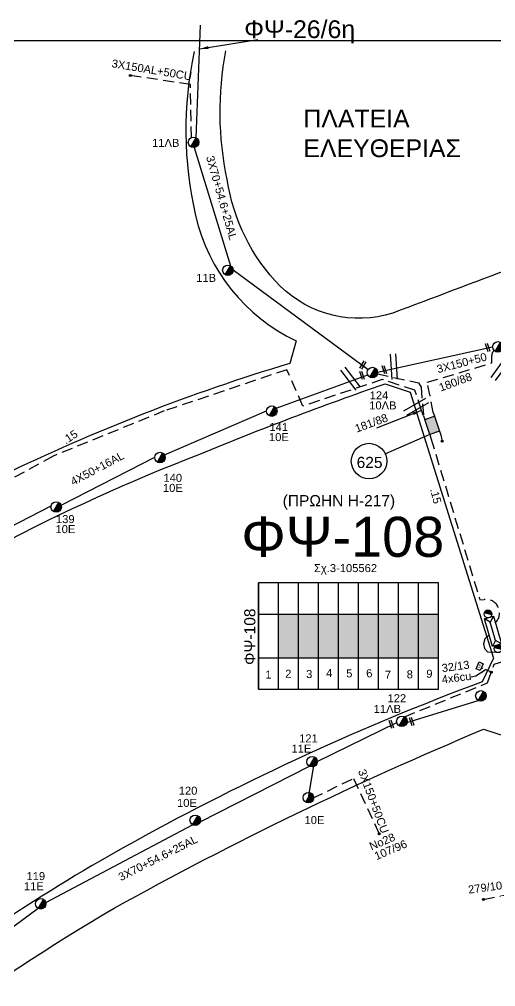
# Model space of a CAD drawing. Header units: millimetres. Extents: x 8791 to 11104, y 1833 to 2902.
# Drawn here: x 9942.4 to 10051.8, y 2665.6 to 2887.6 of the extents above; entities that cross this region are included whole.
import ezdxf
from ezdxf.enums import TextEntityAlignment as Align

# ---------------------------------------------------------------- set-up
doc = ezdxf.new("R2010")
doc.units = ezdxf.units.MM
doc.linetypes.add('DASHED', pattern=[19.05, 12.7, -6.35])
for name, color, linetype in [('Link Box 4 Διευθύνσεων', 7, 'Continuous'), ('Pillar OTE', 7, 'Continuous'), ('Ασφαλειοκιβώτια Χ.Τ 9 αναχωρήσεων', 7, 'Continuous'), ('Γέφυρες Εναερίου Δικτύου', 7, 'Continuous'), ('Γυμνά εναέρια ΧΤ και ΦΟΠ (3Φ)   4x50+16AL', 7, 'Continuous'), ('Επιγραφές - Σχήματα', 7, 'Continuous'), ('Καλώδια ΧΤ   3x150+50AL', 7, 'DASHED'), ('Καλώδια ΧΤ   3x150+50CU', 7, 'DASHED'), ('Καλώδια ΧΤ   3x150+70AL', 7, 'DASHED'), ('Καλώδια ΧΤ   3x150AL+50XLPE', 7, 'DASHED'), ('Καλώδια ΧΤ   4x6CU', 7, 'DASHED'), ('Μηχανική τομή', 7, 'Continuous'), ('Στύλος ΦΜ', 7, 'Continuous'), ('Στύλος ΦΜ @ 1', 7, 'Continuous'), ('Συνδέσεις', 7, 'Continuous'), ('Συνεστραμμένα ΧΤ   3x70+54.6+25AL', 7, 'SYN_LINE'), ('Τομή', 7, 'Continuous'), ('Υποσταθμός εναέριος 2 στύλων', 7, 'Continuous'), ('Υποσταθμός πόλεως', 7, 'Continuous'), ('Υπόβαθρο ΔΕΗ', 7, 'Continuous'), ('Υπόγεια Καλώδια Δικτύου ΧΤ   .15', 7, 'DASHED')]:
    doc.layers.add(name, color=color, linetype=linetype)
doc.styles.add('ar', font='ARIAL.TTF')
doc.styles.get("Standard").update_dxf_attribs({"font": 'ARIAL.TTF'})
doc.linetypes.add('SYN_LINE', pattern='A,0.5,-0.0001,["/\\/\\/\\/",Standard,S=0.1,R=0,X=0,Y=-0.05],-0.25', length=0.7501)
doc.dimstyles.new('ISO-25', dxfattribs={"dimtxt": 2.5, "dimasz": 2.5, "dimexe": 1.25, "dimexo": 0.625, "dimtad": 1, "dimtxsty": 'Standard', "dimcen": 2.5, "dimadec": 0, "dimazin": 0, "dimtfac": 1, "dimtmove": 0, "dimatfit": 3, "dimfxl": 1, "dimarcsym": 0})

# ---------------------------------------------------------------- blocks, each defined once
blk = doc.blocks.new('ΥΠΑΡΧΩΝ ΤΣΙΜΕΝΤΕΝΙΟΣ ΣΤΥΛΟΣ')
at = {"layer": 'Στύλος ΦΜ'}
blk.add_hatch(color=256, dxfattribs=at).paths.add_polyline_path([(-1.29, -2.28, 0.574793), (2.62, 0, 0.268822), (1.3, 2.27)])
blk.add_line((-1.29, -2.28), (1.3, 2.27), dxfattribs=at)
blk.add_circle((0, 0), 2.62, dxfattribs=at)
at = {"layer": 'Στύλος ΦΜ', "flags": 4}
for tag, p in [('ΑΡΙΘΜΟΣ', (-4.68, 8.05)), ('ΤΥΠΟΣ', (-4.91, 3.03))]:
    blk.add_attdef(tag, p, '', height=4, dxfattribs=at)
blk = doc.blocks.new('ΥΠΟΣΤΑΘΜΟΣ ΕΝΑΕΡΙΟΣ ΕΠΙ 2 ΣΤΥΛΩΝ')
at = {"layer": 'Υποσταθμός εναέριος 2 στύλων', "linetype": 'Continuous'}
for points in [[(-11.97, -2.11, 0.574793), (-8.45, -0.07, 0.268822), (-9.64, 1.98)], [(9.68, -2.15, 0.574793), (13.19, -0.1, 0.268822), (12.01, 1.95)]]:
    blk.add_hatch(color=256, dxfattribs=at).paths.add_polyline_path(points)
for p, q in [((-11.97, -2.11), (-9.64, 1.98)), ((9.68, -2.15), (12.01, 1.95))]:
    blk.add_line(p, q, dxfattribs=at)
for centre in [(-10.81, -0.07), (10.84, -0.1)]:
    blk.add_circle(centre, 2.36, dxfattribs=at)
at = {"layer": 'Υποσταθμός πόλεως', "linetype": 'Continuous', "ltscale": 40}
blk.add_lwpolyline([(-8.57, 2.82), (8.57, 2.82), (8.57, -2.82), (-8.57, -2.82)], close=True, dxfattribs=at)
for points in [[(-5.75, 0), (-8.57, 2.82)], [(-8.57, -2.82), (-5.75, 0)], [(-5.75, 0), (5.75, 0)], [(5.75, 0), (8.57, 2.82)], [(8.57, -2.82), (5.75, 0)]]:
    blk.add_lwpolyline(points, dxfattribs=at)
at = {"layer": 'Υποσταθμός εναέριος 2 στύλων', "ltscale": 40, "flags": 1}
for tag, p in [('ΜΕΤΑΣΧΗΜΑΤΙΣΜΟΣ', (14.09, 2.51)), ('ΙΣΧΥΣ', (14.07, -0.28)), ('ΑΡΙΘΜΟΣ', (14.19, -3))]:
    blk.add_attdef(tag, p, '', height=1.8, dxfattribs=at)
blk = doc.blocks.new('LINK BOX 4 ΑΝΑΧΩΡΗΣΕΩΝ')
at = {"layer": 'Link Box 4 Διευθύνσεων', "ltscale": 40}
blk.add_hatch(color=256, dxfattribs=at).paths.add_polyline_path([(-3.54, 0), (-3.54, -4.67), (3.54, -4.67), (3.54, 0)])
for p, q in [((-3.54, 0), (-5.33, 0)), ((5.33, 0), (3.54, 0)), ((-3.54, -4.67), (-5.33, -4.67)), ((5.33, -4.67), (3.54, -4.67))]:
    blk.add_line(p, q, dxfattribs=at)
blk.add_lwpolyline([(-3.54, -4.67), (-3.54, 0), (3.54, 0), (3.54, -4.67)], close=True, dxfattribs=at)
blk = doc.blocks.new('ΤΟΜΗ')
at = {"layer": 'Τομή', "ltscale": 40}
for p, q in [((-5.68, 0), (5.68, 0)), ((5.68, -2.33), (-5.68, -2.33))]:
    blk.add_line(p, q, dxfattribs=at)
blk = doc.blocks.new('ΑΣΦΑΛΕΙΟΚΙΒΩΤΙΟ ΥΠΟΣΤΑΘΜΟΥ 9 ΑΝΑΧΩΡΗΣΕΩΝ')
at = {"layer": 'Ασφαλειοκιβώτια Χ.Τ 9 αναχωρήσεων', "ltscale": 40}
for p, q in [((-23.8, 40.36), (24.02, 40.36)), ((-9.72, 40.36), (-9.72, -40.64)), ((9.94, 40.36), (9.94, -40.64)), ((-23.8, 31.36), (24.02, 31.36)), ((-23.8, 22.36), (24.02, 22.36)), ((-23.8, 13.36), (24.02, 13.36)), ((-23.8, 4.36), (24.02, 4.36)), ((-23.8, -4.64), (24.02, -4.64)), ((-23.8, -13.64), (24.02, -13.64)), ((-23.8, -22.64), (24.02, -22.64)), ((-23.8, -31.64), (24.02, -31.64))]:
    blk.add_line(p, q, dxfattribs=at)
at = {"layer": 'Ασφαλειοκιβώτια Χ.Τ 9 αναχωρήσεων'}
blk.add_lwpolyline([(-23.8, -40.64), (24.02, -40.64), (24.02, 40.36), (-23.8, 40.36)], close=True, dxfattribs=at)
for s, rotation, p in [('1', 270, (-18.96, 37.31)), ('2', 270, (-18.6, 28.38)), ('3', 270, (-18.74, 18.97)), ('4', 270, (-18.26, 9.95)), ('5', 270, (-18.42, 0.93)), ('6', 274.9707, (-18.52, -8.21)), ('7', 270, (-19, -16.47)), ('8', 270, (-18.86, -26.29)), ('9', 266.863, (-18.5, -35))]:
    blk.add_text(s, height=3.6, rotation=rotation, dxfattribs=at).set_placement(p)
at = {"layer": 'Ασφαλειοκιβώτια Χ.Τ 9 αναχωρήσεων', "ltscale": 40}
for tag, height, p in [('ΟΝΟΜΑ', 5, (-0.16, 44.31)), ('ΚΕΙΜΕΝΟ 1', 2, (17.06, 35.59)), ('ΚΕΙΜΕΝΟ 2', 2, (17.06, 26.88)), ('ΚΕΙΜΕΝΟ 3', 2, (17.06, 17.69)), ('ΚΕΙΜΕΝΟ 4', 2, (17.06, 8.71)), ('ΚΕΙΜΕΝΟ 5', 2, (17.06, -0.13)), ('ΚΕΙΜΕΝΟ 6', 2, (17.06, -9.05)), ('ΚΕΙΜΕΝΟ 7', 2, (17.06, -18.13)), ('ΚΕΙΜΕΝΟ 8', 2, (17.06, -26.85)), ('ΚΕΙΜΕΝΟ 9', 2, (17.06, -35.99)), ('ΣΧ', 2, (-0.1, -42.64))]:
    blk.add_attdef(tag, text='', height=height, dxfattribs=at).set_placement(p, align=Align.MIDDLE_CENTER)
blk = doc.blocks.new('_ΣΥΝΔΕΣΗ')
at = {"layer": 'Συνδέσεις', "linetype": 'SYN_LINE', "ltscale": 40}
blk.add_hatch(color=256, dxfattribs=at).paths.add_polyline_path([(0.5, -0.01, 1), (-0.5, -0.01, 1)])
at = {"layer": 'Συνδέσεις'}
blk.add_circle((0, -0.01), 0.5, dxfattribs=at)
blk = doc.blocks.new('ΜΗΧΑΝΙΚΗ ΤΟΜΗ')
at = {"layer": 'Μηχανική τομή', "ltscale": 40}
for p, q in [((-1.89, 0.78), (1.89, 0.78)), ((1.89, 0), (-1.89, 0))]:
    blk.add_line(p, q, dxfattribs=at)
blk = doc.blocks.new('PILLAR ΟΤΕ')
at = {"layer": 'Pillar OTE', "ltscale": 40}
blk.add_lwpolyline([(-3.31, 2.02), (3.39, 2.02), (3.39, -1.99), (-3.31, -1.99)], close=True, dxfattribs=at)
at = {"layer": 'Pillar OTE', "insert": (-1.81, 0.71), "char_height": 1.3575, "width": 109.961, "attachment_point": 1}
blk.add_mtext('{\\fArial|b1|i0|c161|p34;OTE}', dxfattribs=at)

msp = doc.modelspace()

# ---------------------------------------------------------------- hatches: boundary and pattern name
at = {"layer": 'Ασφαλειοκιβώτια Χ.Τ 9 αναχωρήσεων', "ltscale": 20}
for color, points in [(30, [(10001.92, 2751.09), (10001.92, 2741.05), (10006.51, 2741.05), (10006.51, 2751.09)]), (2, [(10006.51, 2751.09), (10006.51, 2741.05), (10011.11, 2741.05), (10011.11, 2751.09)]), (151, [(10011.11, 2751.09), (10011.11, 2741.05), (10015.7, 2741.05), (10015.7, 2751.09)]), (85, [(10015.7, 2751.09), (10015.7, 2741.05), (10020.29, 2741.05), (10020.29, 2751.09)]), (6, [(10020.29, 2751.09), (10020.29, 2741.05), (10024.89, 2741.05), (10024.89, 2751.09)]), (27, [(10024.89, 2751.09), (10024.89, 2741.05), (10029.48, 2741.05), (10029.48, 2751.09)]), (1, [(10029.48, 2751.09), (10029.48, 2741.05), (10034.08, 2741.05), (10034.08, 2751.09)]), (173, [(10034.08, 2751.09), (10034.08, 2741.05), (10038.67, 2741.05), (10038.67, 2751.09)])]:
    msp.add_hatch(color=color, dxfattribs=at).paths.add_polyline_path(points)

# ---------------------------------------------------------------- linework, layer by layer
at = {"layer": 'Γέφυρες Εναερίου Δικτύου', "color": 30, "linetype": 'DASHED', "ltscale": 0.2}
msp.add_lwpolyline([(10030.84, 2727.56), (10049.92, 2735.33), (10051.47, 2739.62), (10055.81, 2741.04), (10055.59, 2743.88, 0.507875), (10052.72, 2745.65, -39.697215)], format="xyb", dxfattribs=at)
at = {"layer": 'Γυμνά εναέρια ΧΤ και ΦΟΠ (3Φ)   4x50+16AL', "color": 85}
for points in [[(10001.36, 2798.36), (10022.39, 2806.06)], [(9975.7, 2787.69), (9999.16, 2797.79)], [(9951.95, 2776.12), (9973.47, 2787.12)], [(9927.93, 2764.78), (9949.65, 2775.97)]]:
    msp.add_lwpolyline(points, dxfattribs=at)
at = {"layer": 'Επιγραφές - Σχήματα', "ltscale": 20}
msp.add_line((10036.64, 2792.33), (10026.45, 2787.87), dxfattribs=at)
at = {"layer": 'Επιγραφές - Σχήματα'}
msp.add_lwpolyline([(8808.32, 2882.76), (10848.36, 2882.76), (10848.36, 2881.87)], dxfattribs=at)
at = {"layer": 'Επιγραφές - Σχήματα', "ltscale": 20}
msp.add_circle((10022.71, 2786.24), 4.08, dxfattribs=at)
at = {"layer": 'Καλώδια ΧΤ   3x150+50AL', "color": 1, "ltscale": 0.2}
msp.add_lwpolyline([(9981.88, 2860.48), (9981.67, 2872.67), (9967.86, 2874.76)], dxfattribs=at)
at = {"layer": 'Καλώδια ΧΤ   3x150+50CU', "color": 30, "ltscale": 0.2}
msp.add_lwpolyline([(10009.69, 2708.87), (10019.11, 2713.38), (10025.05, 2700.69)], dxfattribs=at)
at = {"layer": 'Καλώδια ΧΤ   3x150+70AL', "color": 6, "ltscale": 0.2}
msp.add_lwpolyline([(10037.46, 2797.38), (10036.08, 2804.32), (10050.95, 2808.78), (10050.88, 2810.44, -0.263809), (10051.47, 2811.58, -0.297067)], format="xyb", dxfattribs=at)
at = {"layer": 'Καλώδια ΧΤ   3x150AL+50XLPE', "color": 30, "linetype": 'DASHED', "ltscale": 0.2}
msp.add_lwpolyline([(10049.02, 2685.66), (10067.23, 2689.28), (10053.59, 2737.61), (10055.81, 2741.04)], dxfattribs=at)
at = {"layer": 'Καλώδια ΧΤ   4x6CU', "color": 30, "linetype": 'DASHED', "ltscale": 0.1}
msp.add_lwpolyline([(10050.59, 2737.91), (10048.6, 2738.78)], dxfattribs=at)
at = {"layer": 'Καλώδια ΧΤ   4x6CU', "color": 0, "linetype": 'Continuous', "ltscale": 0.1}
msp.add_lwpolyline([(10047.24, 2736.87), (10046.19, 2736.68)], dxfattribs=at)
at = {"layer": 'Συνεστραμμένα ΧΤ   3x70+54.6+25AL', "color": 1, "ltscale": 20}
for points in [[(9982.98, 2860.43), (9983.95, 2886.3)], [(9982.54, 2858.2), (9990.87, 2831.08)], [(9991.46, 2830.17), (10022.5, 2807.27)]]:
    msp.add_lwpolyline(points, dxfattribs=at)
at = {"layer": 'Συνεστραμμένα ΧΤ   3x70+54.6+25AL', "color": 6, "ltscale": 20}
msp.add_lwpolyline([(10024.68, 2806.62), (10051.1, 2812.46)], dxfattribs=at)
at = {"layer": 'Συνεστραμμένα ΧΤ   3x70+54.6+25AL', "color": 30, "ltscale": 20}
for points in [[(10031.42, 2726.27), (10047.81, 2731.32)], [(10010.82, 2717.26), (10029.07, 2726.28)], [(9983.92, 2703.46), (10009.02, 2716.2)], [(9948.45, 2684.94), (9982.17, 2702.76)], [(9911.92, 2658.02), (9946.69, 2683.6)]]:
    msp.add_lwpolyline(points, dxfattribs=at)
at = {"layer": 'Συνεστραμμένα ΧΤ   3x70+54.6+25AL', "color": 30, "ltscale": 10}
msp.add_lwpolyline([(10010.11, 2717.32), (10008.57, 2708.07)], dxfattribs=at)
at = {"layer": 'Υπόβαθρο ΔΕΗ'}
for points in [[(9982.55, 2880.21, 0.111018), (9982.86, 2842.6, 0.229586), (10005.98, 2813.83), (10004.54, 2808.66, 0.039648), (9938.21, 2782.83, 0.030576), (9901.46, 2761.3, -0.018194), (9883.86, 2763.06, 0.047457), (9878.27, 2812.2, 0.033448), (9864.82, 2855.04, 0.014871), (9854.26, 2880.73, 0.710876)], [(10055.21, 2880.28, -0.051701), (10061.27, 2862.06, -0.197305), (10055.94, 2830.65, 0.001559), (10028.14, 2820.18, -0.273677), (10002.33, 2826.33, -0.157549), (9990.11, 2850.86, -0.098893), (9989.79, 2880.36, 1.42293)], [(10026.41, 2803.98), (10032.14, 2802.04), (10051.3, 2740.98), (10048.69, 2735.58, 0.036785), (9968.91, 2698.97, 0.041973), (9908.84, 2659, 0.051287), (9851.23, 2605.78, 0.035159), (9812.84, 2552.77, 0.122834), (9789.48, 2489.96), (9777.84, 2483.72), (9743.95, 2498.89, -0.280101), (9740.3, 2505.73, 0.225889), (9738.7, 2527.31, 0.121794), (9728.41, 2541.72), (9740.06, 2564.85, -0.024796), (9784.84, 2635.92, -0.033695), (9830.39, 2690.49, -0.048491), (9893.39, 2740.43, -0.057442), (9983.8, 2787.83, -0.014813), (10026.41, 2803.98, -1.046826)], [(10048.99, 2724.68), (10056.85, 2722.2), (10075.06, 2659.49), (10073.24, 2655.36, 0.036603), (10000.19, 2618.79, 0.054688), (9926.79, 2563.29, 0.043684), (9871.1, 2496.51, 0.072082), (9849.58, 2451.16), (9799.52, 2475.82), (9797.61, 2484.33, -0.120689), (9822.44, 2548.88, -0.07379), (9882.42, 2622.81, -0.056166), (9964.16, 2683.63, -0.027713), (10048.99, 2724.68, -1.294944)]]:
    msp.add_lwpolyline(points, format="xyb", dxfattribs=at)
at = {"layer": 'Υπόγεια Καλώδια Δικτύου ΧΤ   .15', "color": 6, "ltscale": 0.2}
msp.add_line((10039.19, 2792.22), (10039.53, 2790.78), dxfattribs=at)
at = {"layer": 'Υπόγεια Καλώδια Δικτύου ΧΤ   .15', "color": 1, "ltscale": 0.2}
for points in [[(10035.2, 2796.62), (10034.72, 2797.84), (10033.25, 2802.53), (10025.75, 2804.95), (10007.49, 2798.88), (10003.84, 2807.22), (9975.66, 2797.74), (9950.13, 2787.4), (9927.78, 2775.14), (9902.59, 2759.27), (9881.23, 2762.8), (9881.06, 2765)], [(10024.63, 2806.23), (10034.03, 2804.22), (10034.66, 2803.2), (10035.2, 2796.62)]]:
    msp.add_lwpolyline(points, dxfattribs=at)
at = {"layer": 'Υπόγεια Καλώδια Δικτύου ΧΤ   .15', "color": 6, "ltscale": 0.2}
msp.add_lwpolyline([(10036.93, 2791.47), (10048.16, 2754.39), (10049.15, 2754.48, -0.725924), (10051.71, 2749.14)], format="xyb", dxfattribs=at)
at = {"layer": 'Υπόγεια Καλώδια Δικτύου ΧΤ   .15', "color": 27, "ltscale": 0.2}
msp.add_lwpolyline([(10050.25, 2746.3), (10049.3, 2745.46), (10049, 2744.31), (10049.2, 2743.22), (10049.95, 2742.47), (10051.79, 2742.42)], dxfattribs=at)

# ---------------------------------------------------------------- block references
at = {"layer": 'Link Box 4 Διευθύνσεων', "xscale": 0.5104822389463841, "yscale": 0.5104822389463841, "zscale": 0.5104822389463841, "rotation": 108.5530929029393}
msp.add_blockref('LINK BOX 4 ΑΝΑΧΩΡΗΣΕΩΝ', (10036.06, 2794.05), dxfattribs=at)
at = {"layer": 'Pillar OTE', "xscale": 0.2552411194732139, "yscale": 0.2552411194732139, "zscale": 0.2552411194732139, "rotation": 66.20736884453426}
msp.add_blockref('PILLAR ΟΤΕ', (10048.13, 2739.16), dxfattribs=at)
at = {"layer": 'Ασφαλειοκιβώτια Χ.Τ 9 αναχωρήσεων', "xscale": 0.5104822389464277, "yscale": 0.5104822389464277, "zscale": 0.5104822389464277, "rotation": 90}
msp.add_blockref('ΑΣΦΑΛΕΙΟΚΙΒΩΤΙΟ ΥΠΟΣΤΑΘΜΟΥ 9 ΑΝΑΧΩΡΗΣΕΩΝ', (10017.93, 2746.01), dxfattribs=at).add_auto_attribs({'ΟΝΟΜΑ': 'ΦΨ-108'})
at = {"layer": 'Μηχανική τομή'}
for p, xscale, yscale, zscale, rotation in [((10049.8, 2812.25), 0.5104822389464918, 0.5104822389464918, 0.5104822389464918, 288.1819623035606), ((10021.12, 2808.4), 0.5104822389464428, 0.5104822389464428, 0.5104822389464428, 238.8564489628371), ((10020.88, 2805.85), 0.5104822389464918, 0.5104822389464918, 0.5104822389464918, 288.1819623035606), ((10026.03, 2807.17), 0.5104822389464918, 0.5104822389464918, 0.5104822389464918, 288.1819623035606), ((10027.64, 2725.81), 0.5104822389464918, 0.5104822389464918, 0.5104822389464918, 288.1819623035606), ((10032.31, 2726.43), 0.5104822389464918, 0.5104822389464918, 0.5104822389464918, 288.1819623035606)]:
    msp.add_blockref('ΜΗΧΑΝΙΚΗ ΤΟΜΗ', p, dxfattribs=dict(at, xscale=xscale, yscale=yscale, zscale=zscale, rotation=rotation))
at = {"layer": 'Στύλος ΦΜ @ 1', "ltscale": 40}
ref = msp.add_blockref('ΥΠΑΡΧΩΝ ΤΣΙΜΕΝΤΕΝΙΟΣ ΣΤΥΛΟΣ', (9982.38, 2859.39), dxfattribs=dict(at, xscale=0.4594340150515993, yscale=0.4594340150515993, zscale=0.4594340150515993))
ref.add_attrib('ΤΥΠΟΣ', '11ΛB', (9972.85, 2858.36), dxfattribs={"layer": 'Στύλος ΦΜ', "height": 1.838, "flags": 4})
ref = msp.add_blockref('ΥΠΑΡΧΩΝ ΤΣΙΜΕΝΤΕΝΙΟΣ ΣΤΥΛΟΣ', (9990.27, 2830.03), dxfattribs=dict(at, xscale=0.4594340150515993, yscale=0.4594340150515993, zscale=0.4594340150515993))
ref.add_attrib('ΤΥΠΟΣ', '11B', (9983, 2827.37), dxfattribs={"layer": 'Στύλος ΦΜ', "height": 1.838, "flags": 4})
ref = msp.add_blockref('ΥΠΑΡΧΩΝ ΤΣΙΜΕΝΤΕΝΙΟΣ ΣΤΥΛΟΣ', (10052.3, 2812.45), dxfattribs=dict(at, xscale=0.4594340150515993, yscale=0.4594340150515993, zscale=0.4594340150515993))
ref.add_attrib('ΤΥΠΟΣ', '181', (10058.67, 2807.8), dxfattribs={"layer": 'Στύλος ΦΜ', "height": 1.838, "flags": 4})
ref = msp.add_blockref('ΥΠΑΡΧΩΝ ΤΣΙΜΕΝΤΕΝΙΟΣ ΣΤΥΛΟΣ', (10023.48, 2806.57), dxfattribs=dict(at, xscale=0.4594340150515993, yscale=0.4594340150515993, zscale=0.4594340150515993))
ref.add_attrib('ΤΥΠΟΣ', '10ΛB', (10022.74, 2798.1), dxfattribs={"layer": 'Στύλος ΦΜ', "height": 1.838, "flags": 4})
ref.add_attrib('ΑΡΙΘΜΟΣ', '124', (10022.85, 2800.41), dxfattribs={"layer": 'Στύλος ΦΜ', "height": 1.838, "flags": 4})
ref = msp.add_blockref('ΥΠΑΡΧΩΝ ΤΣΙΜΕΝΤΕΝΙΟΣ ΣΤΥΛΟΣ', (10000.36, 2797.7), dxfattribs=dict(at, xscale=0.4594340150515993, yscale=0.4594340150515993, zscale=0.4594340150515993))
ref.add_attrib('ΤΥΠΟΣ', '10E', (9999.71, 2790.83), dxfattribs={"layer": 'Στύλος ΦΜ', "height": 1.838, "flags": 4})
ref.add_attrib('ΑΡΙΘΜΟΣ', '141', (9999.81, 2793.14), dxfattribs={"layer": 'Στύλος ΦΜ', "height": 1.838, "flags": 4})
ref = msp.add_blockref('ΥΠΑΡΧΩΝ ΤΣΙΜΕΝΤΕΝΙΟΣ ΣΤΥΛΟΣ', (9974.67, 2787.06), dxfattribs=dict(at, xscale=0.4594340150515993, yscale=0.4594340150515993, zscale=0.4594340150515993))
ref.add_attrib('ΤΥΠΟΣ', '10E', (9975.35, 2779.17), dxfattribs={"layer": 'Στύλος ΦΜ', "height": 1.838, "flags": 4})
ref.add_attrib('ΑΡΙΘΜΟΣ', '140', (9975.46, 2781.48), dxfattribs={"layer": 'Στύλος ΦΜ', "height": 1.838, "flags": 4})
ref = msp.add_blockref('ΥΠΑΡΧΩΝ ΤΣΙΜΕΝΤΕΝΙΟΣ ΣΤΥΛΟΣ', (9950.82, 2775.7), dxfattribs=dict(at, xscale=0.4594340150515993, yscale=0.4594340150515993, zscale=0.4594340150515993))
ref.add_attrib('ΤΥΠΟΣ', '10E', (9950.66, 2769.7), dxfattribs={"layer": 'Στύλος ΦΜ', "height": 1.838, "flags": 4})
ref.add_attrib('ΑΡΙΘΜΟΣ', '139', (9950.77, 2772.01), dxfattribs={"layer": 'Στύλος ΦΜ', "height": 1.838, "flags": 4})
at = {"layer": 'Στύλος ΦΜ @ 1', "ltscale": 40, "xscale": 0.4594340150515993, "yscale": 0.4594340150515993, "zscale": 0.4594340150515993}
msp.add_blockref('ΥΠΑΡΧΩΝ ΤΣΙΜΕΝΤΕΝΙΟΣ ΣΤΥΛΟΣ', (10048.4, 2732.36), dxfattribs=at)
at = {"layer": 'Στύλος ΦΜ @ 1', "ltscale": 40}
ref = msp.add_blockref('ΥΠΑΡΧΩΝ ΤΣΙΜΕΝΤΕΝΙΟΣ ΣΤΥΛΟΣ', (10030.25, 2726.52), dxfattribs=dict(at, xscale=0.4594340150515993, yscale=0.4594340150515993, zscale=0.4594340150515993))
ref.add_attrib('ΤΥΠΟΣ', '11ΛB', (10023.77, 2728.46), dxfattribs={"layer": 'Στύλος ΦΜ', "height": 1.838, "flags": 4})
ref.add_attrib('ΑΡΙΘΜΟΣ', '122', (10026.96, 2730.9), dxfattribs={"layer": 'Στύλος ΦΜ', "height": 1.838, "flags": 4})
ref = msp.add_blockref('ΥΠΑΡΧΩΝ ΤΣΙΜΕΝΤΕΝΙΟΣ ΣΤΥΛΟΣ', (10009.62, 2717.25), dxfattribs=dict(at, xscale=0.4594340150515993, yscale=0.4594340150515993, zscale=0.4594340150515993))
ref.add_attrib('ΤΥΠΟΣ', '11E', (10004.88, 2719.34), dxfattribs={"layer": 'Στύλος ΦΜ', "height": 1.838, "flags": 4})
ref.add_attrib('ΑΡΙΘΜΟΣ', '121', (10006.64, 2721.68), dxfattribs={"layer": 'Στύλος ΦΜ', "height": 1.838, "flags": 4})
ref = msp.add_blockref('ΥΠΑΡΧΩΝ ΤΣΙΜΕΝΤΕΝΙΟΣ ΣΤΥΛΟΣ', (9982.77, 2703.81), dxfattribs=dict(at, xscale=0.4594340150515993, yscale=0.4594340150515993, zscale=0.4594340150515993))
ref.add_attrib('ΤΥΠΟΣ', '10E', (9978.59, 2706.88), dxfattribs={"layer": 'Στύλος ΦΜ', "height": 1.838, "flags": 4})
ref.add_attrib('ΑΡΙΘΜΟΣ', '120', (9978.98, 2709.68), dxfattribs={"layer": 'Στύλος ΦΜ', "height": 1.838, "flags": 4})
ref = msp.add_blockref('ΥΠΑΡΧΩΝ ΤΣΙΜΕΝΤΕΝΙΟΣ ΣΤΥΛΟΣ', (10008.79, 2709), dxfattribs=dict(at, xscale=0.4594340150515993, yscale=0.4594340150515993, zscale=0.4594340150515993))
ref.add_attrib('ΤΥΠΟΣ', '10E', (10007.88, 2702.93), dxfattribs={"layer": 'Στύλος ΦΜ', "height": 1.838, "flags": 4})
ref = msp.add_blockref('ΥΠΑΡΧΩΝ ΤΣΙΜΕΝΤΕΝΙΟΣ ΣΤΥΛΟΣ', (9947.28, 2684.64), dxfattribs=dict(at, xscale=0.4594340150515993, yscale=0.4594340150515993, zscale=0.4594340150515993))
ref.add_attrib('ΤΥΠΟΣ', '11E', (9943.41, 2687.74), dxfattribs={"layer": 'Στύλος ΦΜ', "height": 1.838, "flags": 4})
ref.add_attrib('ΑΡΙΘΜΟΣ', '119', (9944, 2690.07), dxfattribs={"layer": 'Στύλος ΦΜ', "height": 1.838, "flags": 4})
at = {"layer": 'Συνδέσεις', "xscale": 0.4594340150518314, "yscale": 0.4594340150518314, "zscale": 0.4594340150518314}
for p in [(9967.86, 2874.74), (10039.53, 2790.79), (10050.8, 2737.81), (10025.05, 2700.68), (10049.01, 2685.66)]:
    msp.add_blockref('_ΣΥΝΔΕΣΗ', p, dxfattribs=at)
at = {"layer": 'Τομή'}
for p, xscale, yscale, zscale, rotation in [((10027.81, 2807.86), 0.5104822389463508, 0.5104822389463508, 0.5104822389463508, 93.74112383949951), ((10052.43, 2807.77), 0.5104822389463477, 0.5104822389463477, 0.5104822389463477, 54.10542524604481), ((10017.96, 2804.8), 0.510482238946409, 0.510482238946409, 0.510482238946409, 127.3137360738345), ((10033.23, 2799.21), 0.510482238946329, 0.510482238946329, 0.510482238946329, 30.07021006753803)]:
    msp.add_blockref('ΤΟΜΗ', p, dxfattribs=dict(at, xscale=xscale, yscale=yscale, zscale=zscale, rotation=rotation))
at = {"layer": 'Υποσταθμός εναέριος 2 στύλων', "xscale": 0.3838943812305201, "yscale": 0.3838943812305201, "zscale": 0.3838943812305201, "rotation": 106.2443179638723}
msp.add_blockref('ΥΠΟΣΤΑΘΜΟΣ ΕΝΑΕΡΙΟΣ ΕΠΙ 2 ΣΤΥΛΩΝ', (10051.16, 2747.16), dxfattribs=at)

# ---------------------------------------------------------------- texts
at = {"layer": 'Γυμνά εναέρια ΧΤ και ΦΟΠ (3Φ)   4x50+16AL', "ltscale": 20}
msp.add_text('4X50+16AL', height=1.838, rotation=28.024, dxfattribs=at).set_placement((9960.26, 2784.55), align=Align.MIDDLE)
at = {"layer": 'Επιγραφές - Σχήματα', "ltscale": 20, "attachment_point": 1, "style": 'ar'}
for s, insert, char_height, width in [('ΦΨ-26/6η', (9994.02, 2887.4), 4.084, 19.788), ('ΠΛΑΤΕΙΑ ΕΛΕΥΘΕΡΙΑΣ', (10007.62, 2866.89), 4.0839, 19.788), ('625', (10019.86, 2787.21), 2.552, 6.5646), ('(ΠΡΩΗΝ Η-217)', (10002.86, 2778.44), 2.5524, 41.7685), ('ΦΨ-108', (9993.34, 2773.46), 9.189, 19.788), ('Σχ.3-105562', (10010.05, 2762.6), 1.8377, 29.0927)]:
    msp.add_mtext(s, dxfattribs=dict(at, insert=insert, char_height=char_height, width=width))
for s, insert, char_height, width, rotation in [('3Χ150ΑL+50CU', (9963.76, 2878.47), 1.8377, 26.3368, 350.5534), ('3Χ150+50', (10038.07, 2808.18), 1.838, 19.5206, 14.6286), ('180/88', (10038.54, 2803.9), 1.838, 19.5206, 20.1999), ('181/88', (10019.23, 2794.48), 1.838, 19.5206, 20.1999), ('32/13', (10039.28, 2739.62), 1.838, 7.5996, 7.619), ('4x6cu', (10039.28, 2736.99), 1.838, 7.5996, 7.619), ('Νο28', (10022.54, 2698.56), 1.838, 7.5996, 22.9548), ('107/96', (10023.7, 2696.33), 1.838, 7.5996, 22.9548), ('279/10', (10045.36, 2688.78), 1.838, 7.5996, 7.619)]:
    msp.add_mtext(s, dxfattribs=dict(at, insert=insert, char_height=char_height, width=width, rotation=rotation))
at = {"layer": 'Καλώδια ΧΤ   3x150+50CU', "ltscale": 0.2}
msp.add_text('3X150+50CU', height=1.838, rotation=290.483, dxfattribs=at).set_placement((10023.72, 2708.17), align=Align.MIDDLE)
at = {"layer": 'Συνεστραμμένα ΧΤ   3x70+54.6+25AL', "ltscale": 20}
for rotation, p in [(285.7518, (9988.85, 2846.65)), (26.838, (9974.19, 2695.15))]:
    msp.add_text('3X70+54.6+25AL', height=1.8377, rotation=rotation, dxfattribs=at).set_placement(p, align=Align.MIDDLE)
at = {"layer": 'Υπόγεια Καλώδια Δικτύου ΧΤ   .15', "ltscale": 0.2}
for rotation, p in [(33.1242, (9954, 2791.77)), (284.3613, (10038.04, 2778.23))]:
    msp.add_text('.15', height=1.838, rotation=rotation, dxfattribs=at).set_placement(p, align=Align.MIDDLE)

# ---------------------------------------------------------------- leaders
at = {"layer": 'Επιγραφές - Σχήματα', "ltscale": 40}
for points, override in [([(9983.81, 2880.84), (9997.16, 2883.03)], {"dimasz": 2, "dimtad": 0}), ([(10034.72, 2797.84), (10024.39, 2793.8)], {"dimasz": 2, "dimtad": 0}), ([(10049.42, 2738.22), (10047.24, 2736.87)], {"dimasz": 1, "dimtad": 0})]:
    msp.add_leader(points, dimstyle='ISO-25', override=override, dxfattribs=at)

doc.saveas('drawing.dxf')
